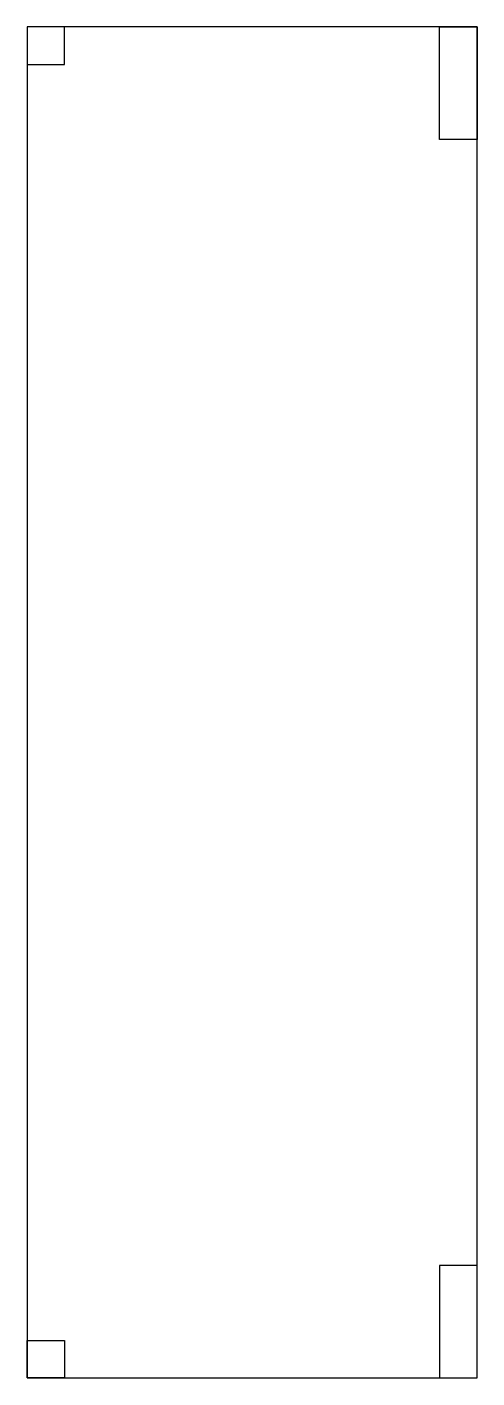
# Model space of a CAD drawing. Extents: x 0 to 6, y 0 to 18.
import ezdxf

# ---------------------------------------------------------------- set-up
doc = ezdxf.new("R2010")
doc.units = 0
doc.header["$MEASUREMENT"] = 0
doc.layers.add('1', color=7, linetype='Continuous')

msp = doc.modelspace()

# ---------------------------------------------------------------- linework, layer by layer
at = {"layer": '1', "color": 1, "linetype": 'Continuous'}
for p, q in [((5.992, 17.986), (-0.008, 17.986)), ((-0.008, 17.986), (-0.008, -0.014)), ((-0.008, 17.986), (-0.008, 17.486)), ((0.492, 17.986), (-0.008, 17.986)), ((0.492, 17.486), (0.492, 17.986)), ((5.492, 16.486), (5.492, 17.986)), ((5.492, 17.986), (5.992, 17.986)), ((5.992, -0.014), (5.992, 17.986)), ((5.992, 17.986), (5.992, 16.486)), ((-0.008, 17.486), (0.492, 17.486)), ((5.992, 16.486), (5.492, 16.486)), ((5.992, 1.486), (5.492, 1.486)), ((5.492, 1.486), (5.492, -0.014)), ((5.992, -0.014), (5.992, 1.486)), ((-0.008, -0.014), (-0.008, 0.486)), ((-0.008, 0.486), (0.492, 0.486)), ((0.492, 0.486), (0.492, -0.014)), ((-0.008, -0.014), (5.992, -0.014)), ((0.492, -0.014), (-0.008, -0.014)), ((5.492, -0.014), (5.992, -0.014))]:
    msp.add_line(p, q, dxfattribs=at)

doc.saveas('drawing.dxf')
